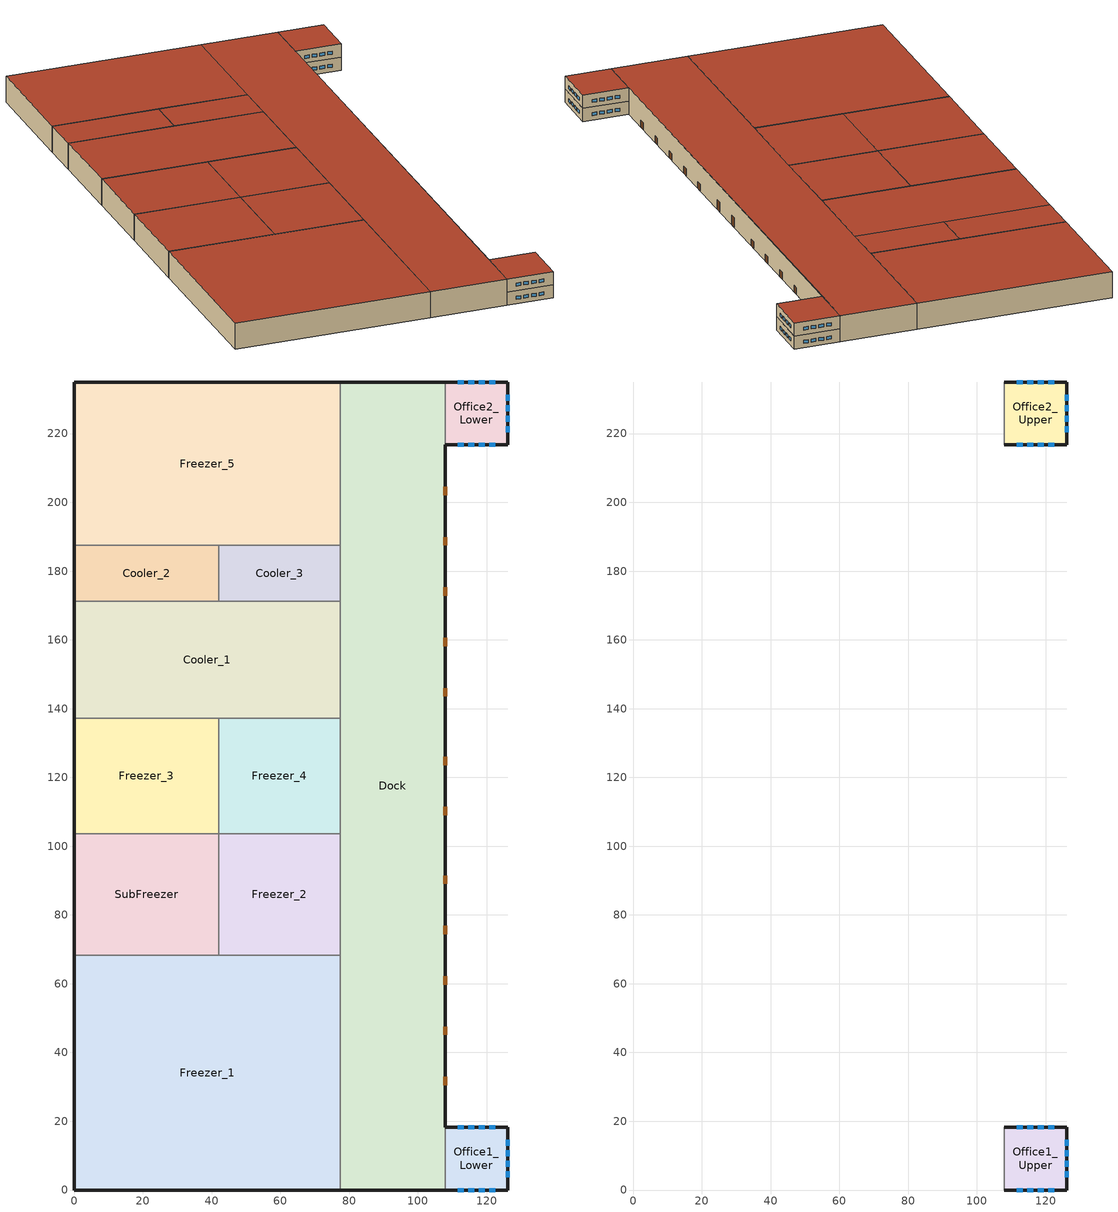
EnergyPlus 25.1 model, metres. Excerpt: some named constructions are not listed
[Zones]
Freezer_1
 floor ground (Freezer Floor Const): 0,68.28 77.42,68.28 77.42,0 0,0 z0
 wall outside (Freezer Wall Const): 0,68.28 0,0 77.42,0 z0:10.69
 wall to SubFreezer (Freezer Wall Const): 42.06,68.28 0,68.28 z0:10.69
 wall to Dock (Freezer Wall Const): 77.42,0 77.42,68.28 z0:10.69
 wall to Freezer_2 (Freezer Wall Const): 77.42,68.28 42.06,68.28 z0:10.69
 roof outside (Freezer Roof Const): 0,0 77.42,0 77.42,68.28 0,68.28 z10.69
SubFreezer
 floor ground (Freezer Floor Const): 0,103.63 42.06,103.63 42.06,68.28 0,68.28 z0
 wall outside (Freezer Wall Const): 0,103.63 0,68.28 z0:10.69
 wall to Freezer_2 (Freezer Wall Const): 42.06,68.28 42.06,103.63 z0:10.69
 wall to Freezer_3 (Freezer Wall Const): 42.06,103.63 0,103.63 z0:10.69
 roof outside (Freezer Roof Const): 0,68.28 42.06,68.28 42.06,103.63 0,103.63 z10.69
Freezer_2
 floor ground (Freezer Floor Const): 42.06,103.63 77.42,103.63 77.42,68.28 42.06,68.28 z0
 wall to Dock (Freezer Wall Const): 77.42,68.28 77.42,103.63 z0:10.69
 wall to Freezer_4 (Freezer Wall Const): 77.42,103.63 42.06,103.63 z0:10.69
 roof outside (Freezer Roof Const): 42.06,68.28 77.42,68.28 77.42,103.63 42.06,103.63 z10.69
Freezer_3
 floor ground (Freezer Floor Const): 0,137.16 42.06,137.16 42.06,103.63 0,103.63 z0
 wall outside (Freezer Wall Const): 0,137.16 0,103.63 z0:10.69
 wall to Cooler_1 (Freezer Wall Const): 42.06,137.16 0,137.16 z0:10.69
 wall to Freezer_4 (Freezer Wall Const): 42.06,103.63 42.06,137.16 z0:10.69
 roof outside (Freezer Roof Const): 0,103.63 42.06,103.63 42.06,137.16 0,137.16 z10.69
Freezer_4
 floor ground (Freezer Floor Const): 42.06,137.16 77.42,137.16 77.42,103.63 42.06,103.63 z0
 wall to Dock (Freezer Wall Const): 77.42,103.63 77.42,137.16 z0:10.69
 wall to Cooler_1 (Freezer Wall Const): 77.42,137.16 42.06,137.16 z0:10.69
 roof outside (Freezer Roof Const): 42.06,103.63 77.42,103.63 77.42,137.16 42.06,137.16 z10.69
Cooler_1
 floor ground (Cooler Floor Const): 0,171.3 77.42,171.3 77.42,137.16 0,137.16 z0
 wall outside (Cooler Wall Const): 0,171.3 0,137.16 z0:10.69
 wall to Dock (Freezer Wall Const): 77.42,137.16 77.42,171.3 z0:10.69
 roof outside (Cooler Roof Const): 0,137.16 77.42,137.16 77.42,171.3 0,171.3 z10.69
Cooler_2
 floor ground (Cooler Floor Const): 0,187.45 42.06,187.45 42.06,171.3 0,171.3 z0
 wall outside (Cooler Wall Const): 0,187.45 0,171.3 z0:10.69
 wall to Cooler_3 (Cooler Wall Const): 42.06,171.3 42.06,187.45 z0:10.69
 wall to Freezer_5 (Freezer Wall Const): 42.06,187.45 0,187.45 z0:10.69
 wall to Cooler_1 (Cooler Wall Const): 0,171.3 42.06,171.3 z0:10.69
 roof outside (Cooler Roof Const): 0,171.3 42.06,171.3 42.06,187.45 0,187.45 z10.69
Cooler_3
 floor ground (Cooler Floor Const): 42.06,187.45 77.42,187.45 77.42,171.3 42.06,171.3 z0
 wall to Cooler_1 (Cooler Wall Const): 42.06,171.3 77.42,171.3 z0:10.69
 wall to Dock (Freezer Wall Const): 77.42,171.3 77.42,187.45 z0:10.69
 wall to Freezer_5 (Freezer Wall Const): 77.42,187.45 42.06,187.45 z0:10.69
 roof outside (Cooler Roof Const): 42.06,171.3 77.42,171.3 77.42,187.45 42.06,187.45 z10.69
Freezer_5
 floor ground (Freezer Floor Const): 0,235 77.42,235 77.42,187.45 0,187.45 z0
 wall outside (Freezer Wall Const): 77.42,235 0,235 0,187.45 z0:10.69
 wall to Dock (Freezer Wall Const): 77.42,187.45 77.42,235 z0:10.69
 roof outside (Freezer Roof Const): 0,187.45 77.42,187.45 77.42,235 0,235 z10.69
Dock
 floor ground (Dock Floor Const): 77.42,235 107.9,235 107.9,0 77.42,0 z0
 wall outside (Dock Wall Const): 77.42,0 107.9,0 / 107.9,235 77.42,235 / 107.9,18.29 107.9,216.71 z0:10.69
 wall to Office2_Upper (Dock Wall Const): 107.9,216.71 107.9,235 z5.35:10.69
 wall to Office1_Upper (Dock Wall Const): 107.9,0 107.9,18.29 z5.35:10.69
 wall to Office1_Lower (Dock Wall Const): 107.9,0 107.9,18.29 z0:5.35
 wall to Office2_Lower (Dock Wall Const): 107.9,216.71 107.9,235 z0:5.35
 door (Door Const): 107.9,30.48 107.9,32.92 / 107.9,45.11 107.9,47.55 / 107.9,59.74 107.9,62.18 / 107.9,74.37 107.9,76.81 / 107.9,89 107.9,91.44 / 107.9,202.08 107.9,204.52 / 107.9,187.45 107.9,189.89 / 107.9,172.82 107.9,175.26 / 107.9,158.19 107.9,160.63 / 107.9,143.56 107.9,146 z0:2.74; 107.9,123.6 107.9,126.03 / 107.9,108.97 107.9,111.4 z0:3.96
 roof outside (Dock Roof Const): 77.42,0 107.9,0 107.9,235 77.42,235 z10.69
Office1_Lower
 floor ground (Office Floor Const): 107.9,18.29 126.19,18.29 126.19,0 107.9,0 z0
 wall outside (Office Wall Const): 107.9,0 126.19,0 126.19,18.29 107.9,18.29 z0:5.35
 window (RefWareWin): 111.56,0 113.39,0 / 114.6,0 116.43,0 / 117.65,0 119.48,0 / 120.7,0 122.53,0 / 126.19,3.66 126.19,5.49 / 126.19,6.71 126.19,8.53 / 126.19,9.75 126.19,11.58 / 126.19,12.8 126.19,14.63 / 122.53,18.29 120.7,18.29 / 119.48,18.29 117.65,18.29 / 116.43,18.29 114.6,18.29 / 113.39,18.29 111.56,18.29 z1.83:3.05
Office2_Lower
 floor ground (Office Floor Const): 107.9,235 126.19,235 126.19,216.71 107.9,216.71 z0
 wall outside (Office Wall Const): 107.9,216.71 126.19,216.71 126.19,235 107.9,235 z0:5.35
 window (RefWareWin): 126.19,220.37 126.19,222.2 / 126.19,223.42 126.19,225.25 / 126.19,226.47 126.19,228.3 / 126.19,229.51 126.19,231.34 / 111.56,216.71 113.39,216.71 / 114.6,216.71 116.43,216.71 / 117.65,216.71 119.48,216.71 / 120.7,216.71 122.53,216.71 / 122.53,235 120.7,235 / 119.48,235 117.65,235 / 116.43,235 114.6,235 / 113.39,235 111.56,235 z1.83:3.05
Office1_Upper
 floor to Office1_Lower (Office Ceiling Const): 107.9,18.29 126.19,18.29 126.19,0 107.9,0 z5.35
 wall outside (Office Wall Const): 107.9,0 126.19,0 126.19,18.29 107.9,18.29 z5.35:10.69
 window (RefWareWin): 111.56,0 113.39,0 / 114.6,0 116.43,0 / 117.65,0 119.48,0 / 120.7,0 122.53,0 / 126.19,3.66 126.19,5.49 / 126.19,6.71 126.19,8.53 / 126.19,9.75 126.19,11.58 / 126.19,12.8 126.19,14.63 / 122.53,18.29 120.7,18.29 / 119.48,18.29 117.65,18.29 / 116.43,18.29 114.6,18.29 / 113.39,18.29 111.56,18.29 z7.18:8.39
 roof outside (Office Roof Const): 107.9,0 126.19,0 126.19,18.29 107.9,18.29 z10.69
Office2_Upper
 floor to Office2_Lower (Office Ceiling Const): 107.9,235 126.19,235 126.19,216.71 107.9,216.71 z5.35
 wall outside (Office Wall Const): 107.9,216.71 126.19,216.71 126.19,235 107.9,235 z5.35:10.69
 window (RefWareWin): 126.19,220.37 126.19,222.2 / 126.19,223.42 126.19,225.25 / 126.19,226.47 126.19,228.3 / 126.19,229.51 126.19,231.34 z7.18:8.48; 111.56,216.71 113.39,216.71 / 114.6,216.71 116.43,216.71 / 117.65,216.71 119.48,216.71 / 120.7,216.71 122.53,216.71 / 122.53,235 120.7,235 / 119.48,235 117.65,235 / 116.43,235 114.6,235 / 113.39,235 111.56,235 z7.18:8.39
 roof outside (Office Roof Const): 107.9,216.71 126.19,216.71 126.19,235 107.9,235 z10.69
[Refrigeration:Compressor]
MedTemp034BITZER_OSKA8591_K: Refrigeration Compressor Power Curve=OSKA8591_K_NH3_Med_pwrcurv; Refrigeration Compressor Capacity Curve=OSKA8591_K_NH3_Med_qcurv; Rated Superheat {deltaC}=5; Rated Subcooling {deltaC}=0
[Schedule:Compact]
AvailSummerOnly: Through: 5/1, For:AllDays, Interpolate:No, Until: 24:00, 0, Through: 9/1, For:AllDays, Interpolate:No, Until: 24:00, 1, Through: 12/31, For:AllDays, Interpolate:No, Until: 24:00, 0
AvailSpringToFall: Through: 3/1, For:AllDays, Interpolate:No, Until: 24:00, 0, Through: 11/1, For:AllDays, Interpolate:No, Until: 24:00, 1, Through: 12/31, For:AllDays, Interpolate:No, Until: 24:00, 0
AvailAllYear: Through: 12/31, For:AllDays, Interpolate:No, Until: 24:00, 1
AirChillerDefrostSched1: Through: 12/31, For:AllDays, Interpolate:Average, Until: 5:00, 0, Until: 5:20, 1, Until: 22:00, 0, Until: 22:40, 1, Until: 24:00, 0
AirChillerDripDownSched1: Through: 12/31, For:AllDays, Interpolate:Average, Until: 5:00, 0, Until: 5:30, 1, Until: 22:00, 0, Until: 22:50, 1, Until: 24:00, 0
AirChillerDefrostSched2: Through: 12/31, For:AllDays, Interpolate:Average, Until: 6:00, 0, Until: 6:20, 1, Until: 23:00, 0, Until: 23:40, 1, Until: 24:00, 0
AirChillerDripDownSched2: Through: 12/31, For:AllDays, Interpolate:Average, Until: 6:00, 0, Until: 6:30, 1, Until: 23:00, 0, Until: 23:50, 1, Until: 24:00, 0
AirChillerDefrostSched3: Through: 12/31, For:AllDays, Interpolate:Average, Until: 0:01, 0, Until: 0:20, 1, Until: 7:00, 0, Until: 7:40, 1, Until: 24:00, 0
AirChillerDripDownSched3: Through: 12/31, For:AllDays, Interpolate:Average, Until: 0:01, 0, Until: 0:30, 1, Until: 7:00, 0, Until: 7:50, 1, Until: 24:00, 0
AirChillerDefrostSched4: Through: 12/31, For:AllDays, Interpolate:Average, Until: 1:00, 0, Until: 1:20, 1, Until: 8:00, 0, Until: 8:40, 1, Until: 24:00, 0
AirChillerDripDownSched4: Through: 12/31, For:AllDays, Interpolate:Average, Until: 1:00, 0, Until: 1:30, 1, Until: 8:00, 0, Until: 8:50, 1, Until: 24:00, 0
AirChillerDefrostSched5: Through: 12/31, For:AllDays, Interpolate:Average, Until: 2:00, 0, Until: 2:20, 1, Until: 9:00, 0, Until: 9:40, 1, Until: 24:00, 0
AirChillerDripDownSched5: Through: 12/31, For:AllDays, Interpolate:Average, Until: 2:00, 0, Until: 2:30, 1, Until: 9:00, 0, Until: 9:50, 1, Until: 24:00, 0
AirChillerDefrostSched6: Through: 12/31, For:AllDays, Interpolate:Average, Until: 5:20, 0, Until: 5:40, 1, Until: 22:30, 0, Until: 23:10, 1, Until: 24:00, 0
AirChillerDripDownSched6: Through: 12/31, For:AllDays, Interpolate:Average, Until: 5:20, 0, Until: 5:50, 1, Until: 22:30, 0, Until: 23:20, 1, Until: 24:00, 0
AirChillerDefrostSched7: Through: 12/31, For:AllDays, Interpolate:Average, Until: 6:20, 0, Until: 6:50, 1, Until: 23:00, 0, Until: 23:40, 1, Until: 24:00, 0
AirChillerDripDownSched7: Through: 12/31, For:AllDays, Interpolate:Average, Until: 6:20, 0, Until: 7:00, 1, Until: 23:00, 0, Until: 23:50, 1, Until: 24:00, 0
AirChillerDefrostSched8: Through: 12/31, For:AllDays, Interpolate:Average, Until: 0:20, 0, Until: 0:40, 1, Until: 7:40, 0, Until: 8:20, 1, Until: 24:00, 0
AirChillerDripDownSched8: Through: 12/31, For:AllDays, Interpolate:Average, Until: 0:20, 0, Until: 0:50, 1, Until: 7:40, 0, Until: 8:30, 1, Until: 24:00, 0
AirChillerDefrostSched9: Through: 12/31, For:AllDays, Interpolate:Average, Until: 1:20, 0, Until: 1:40, 1, Until: 8:40, 0, Until: 9:20, 1, Until: 24:00, 0
AirChillerDripDownSched9: Through: 12/31, For:AllDays, Interpolate:Average, Until: 1:20, 0, Until: 1:50, 1, Until: 8:40, 0, Until: 9:30, 1, Until: 24:00, 0
AirChillerDefrostSched10: Through: 12/31, For:AllDays, Interpolate:Average, Until: 2:20, 0, Until: 2:40, 1, Until: 9:40, 0, Until: 10:20, 1, Until: 24:00, 0
AirChillerDripDownSched10: Through: 12/31, For:AllDays, Interpolate:Average, Until: 2:20, 0, Until: 2:50, 1, Until: 9:40, 0, Until: 10:30, 1, Until: 24:00, 0
AirChillerDefrostSched21: Through: 12/31, For:AllDays, Interpolate:Average, Until: 5:00, 0, Until: 5:30, 1, Until: 10:00, 0, Until: 10:30, 1, Until: 15:00, 0, Until: 15:30, 1, Until: 22:00, 0, Until: 22:40, 1, Until: 24:00, 0
AirChillerDripDownSched21: Through: 12/31, For:AllDays, Interpolate:Average, Until: 5:00, 0, Until: 5:40, 1, Until: 10:00, 0, Until: 10:40, 1, Until: 15:00, 0, Until: 15:40, 1, Until: 22:00, 0, Until: 22:50, 1, Until: 24:00, 0
AirChillerDefrostSched22: Through: 12/31, For:AllDays, Interpolate:Average, Until: 6:00, 0, Until: 6:30, 1, Until: 11:00, 0, Until: 11:30, 1, Until: 16:00, 0, Until: 16:30, 1, Until: 23:00, 0, Until: 23:40, 1, Until: 24:00, 0
AirChillerDripDownSched22: Through: 12/31, For:AllDays, Interpolate:Average, Until: 6:00, 0, Until: 6:40, 1, Until: 11:00, 0, Until: 11:40, 1, Until: 16:00, 0, Until: 16:40, 1, Until: 23:00, 0, Until: 23:50, 1, Until: 24:00, 0
AirChillerDefrostSched23: Through: 12/31, For:AllDays, Interpolate:Average, Until: 0:01, 0, Until: 0:30, 1, Until: 7:01, 0, Until: 7:30, 1, Until: 12:01, 0, Until: 12:30, 1, Until: 17:00, 0, Until: 17:40, 1, Until: 24:00, 0
AirChillerDripDownSched23: Through: 12/31, For:AllDays, Interpolate:Average, Until: 0:01, 0, Until: 0:40, 1, Until: 7:01, 0, Until: 7:40, 1, Until: 12:01, 0, Until: 12:40, 1, Until: 17:00, 0, Until: 17:50, 1, Until: 24:00, 0
AirChillerDefrostSched24: Through: 12/31, For:AllDays, Interpolate:Average, Until: 1:00, 0, Until: 1:30, 1, Until: 8:00, 0, Until: 8:30, 1, Until: 13:00, 0, Until: 13:30, 1, Until: 18:00, 0, Until: 18:40, 1, Until: 24:00, 0
AirChillerDripDownSched24: Through: 12/31, For:AllDays, Interpolate:Average, Until: 1:00, 0, Until: 1:40, 1, Until: 8:00, 0, Until: 8:40, 1, Until: 13:00, 0, Until: 13:40, 1, Until: 18:00, 0, Until: 18:50, 1, Until: 24:00, 0
AirChillerDefrostSched25: Through: 12/31, For:AllDays, Interpolate:Average, Until: 2:00, 0, Until: 2:30, 1, Until: 9:00, 0, Until: 9:30, 1, Until: 14:00, 0, Until: 14:30, 1, Until: 19:00, 0, Until: 19:40, 1, Until: 24:00, 0
AirChillerDripDownSched25: Through: 12/31, For:AllDays, Interpolate:Average, Until: 2:00, 0, Until: 2:40, 1, Until: 9:00, 0, Until: 9:40, 1, Until: 14:00, 0, Until: 14:40, 1, Until: 19:00, 0, Until: 19:50, 1, Until: 24:00, 0
AirChillerDefrostSched26: Through: 12/31, For:AllDays, Interpolate:Average, Until: 5:30, 0, Until: 6:00, 1, Until: 10:30, 0, Until: 11:00, 1, Until: 15:30, 0, Until: 16:00, 1, Until: 22:30, 0, Until: 23:10, 1, Until: 24:00, 0
AirChillerDripDownSched26: Through: 12/31, For:AllDays, Interpolate:Average, Until: 5:30, 0, Until: 6:10, 1, Until: 10:30, 0, Until: 11:10, 1, Until: 15:30, 0, Until: 16:10, 1, Until: 22:30, 0, Until: 23:20, 1, Until: 24:00, 0
DockDefrostSched1: Through: 12/31, For:AllDays, Interpolate:Average, Until: 1:30, 0, Until: 2:00, 1, Until: 4:30, 0, Until: 5:00, 1, Until: 7:30, 0, Until: 8:00, 1, Until: 10:30, 0, Until: 11:00, 1, Until: 13:30, 0, Until: 14:00, 1, Until: 16:30, 0, Until: 17:00, 1, Until: 19:30, 0, Until: 20:00, 1, Until: 24:00, 0
DockDripDownSched1: Through: 12/31, For:AllDays, Interpolate:Average, Until: 1:30, 0, Until: 2:10, 1, Until: 4:30, 0, Until: 5:10, 1, Until: 7:30, 0, Until: 8:10, 1, Until: 10:30, 0, Until: 11:10, 1, Until: 13:30, 0, Until: 14:10, 1, Until: 16:30, 0, Until: 17:10, 1, Until: 19:30, 0, Until: 20:10, 1, Until: 24:00, 0
DockDefrostSched2: Through: 12/31, For:AllDays, Interpolate:Average, Until: 2:20, 0, Until: 2:50, 1, Until: 5:20, 0, Until: 5:50, 1, Until: 8:20, 0, Until: 8:50, 1, Until: 11:20, 0, Until: 11:50, 1, Until: 14:20, 0, Until: 14:50, 1, Until: 17:20, 0, Until: 17:50, 1, Until: 20:20, 0, Until: 20:50, 1, Until: 23:20, 0, Until: 23:50, 1, Until: 24:00, 0
DockDripDownSched2: Through: 12/31, For:AllDays, Interpolate:Average, Until: 2:20, 0, Until: 3:00, 1, Until: 5:20, 0, Until: 6:00, 1, Until: 8:20, 0, Until: 9:00, 1, Until: 11:20, 0, Until: 12:00, 1, Until: 14:20, 0, Until: 15:00, 1, Until: 17:20, 0, Until: 18:00, 1, Until: 20:20, 0, Until: 21:00, 1, Until: 23:20, 0, Until: 24:00, 1
DockDefrostSched3: Through: 12/31, For:AllDays, Interpolate:Average, Until: 3:30, 0, Until: 4:00, 1, Until: 6:30, 0, Until: 7:00, 1, Until: 9:30, 0, Until: 10:00, 1, Until: 12:30, 0, Until: 13:00, 1, Until: 15:30, 0, Until: 16:00, 1, Until: 18:30, 0, Until: 19:00, 1, Until: 21:30, 0, Until: 22:00, 1, Until: 24:00, 0
DockDripDownSched3: Through: 12/31, For:AllDays, Interpolate:Average, Until: 3:30, 0, Until: 4:10, 1, Until: 6:30, 0, Until: 7:10, 1, Until: 9:30, 0, Until: 10:10, 1, Until: 12:30, 0, Until: 13:10, 1, Until: 15:30, 0, Until: 16:10, 1, Until: 18:30, 0, Until: 19:10, 1, Until: 21:30, 0, Until: 22:10, 1, Until: 24:00, 0
UNITHEATAVAILABILITY: Through: 3/31, For: AllDays, Until: 24:00, 1, Through: 9/30, For: AllDays, Until: 24:00, 0, Through: 12/31, For: AllDays, Until: 24:00, 1
[Table:IndependentVariable]
ColmacCoilInc_IndependentVariable1: Cubic, Linear, -34.5, 10, Temperature, -34.444, -31.666, -28.888, -26.111, -23.333, -20.555, -17.777, -15, -12.222, -9.444, -6.666, -3.888, -1.111, -1.11, 1.666, 4.44, 7.222, 10
ColmacCoilInc_IndependentVariable2: Cubic, Linear, 4, 12, Temperature, 4, 5, 6, 7, 8, 9, 10, 11, 12
ColmacCoilInc_IndependentVariable3: Cubic, Linear, 0.65, 0.95, Dimensionless, .65, .75, .85, .95
[Table:IndependentVariableList]
ColmacCoilInc_IndependentVariableList: ColmacCoilInc_IndependentVariable1, ColmacCoilInc_IndependentVariable2, ColmacCoilInc_IndependentVariable3
[Table:Lookup]
ColmacCoilInc: ColmacCoilInc_IndependentVariableList, DivisorOnly, 1, 0.35, 1.5, Dimensionless, 1.466, 1.452, 1.439, 1.427, 1.166, 1.158, 1.149, 1.141, 0.969, 0.963, 0.957, 0.951, 0.828, 0.824, 0.82, 0.816, 0.724, 0.72, 0.717, 0.714, 0.642, 0.64, 0.637, 0.635, 0.578, 0.576, 0.574, 0.572, 0.525, 0.523, 0.521, 0.52, 0.481, 0.479, 0.478, 0.477, 1.468, 1.451, 1.434, 1.418, 1.167, 1.156, 1.145, 1.135, 0.968, 0.961, 0.953, 0.946, 0.828, 0.822, 0.817, 0.811, 0.723, 0.719, 0.715, 0.71, 0.642, 0.638, 0.635, 0.632, 0.577, 0.574, 0.572, 0.569, 0.524, 0.522, 0.52, 0.518, 0.48, 0.478, 0.477, 0.475, 1.468, 1.448, 1.426, 1.404, 1.167, 1.152, 1.138, 1.124, 0.967, 0.957, 0.947, 0.938, 0.826, 0.819, 0.812, 0.805, 0.721, 0.716, 0.71, 0.705, 0.64, 0.636, 0.631, 0.627, 0.576, 0.572, 0.568, 0.565, 0.523, 0.52, 0.517, 0.514, 0.479, 0.477, 0.474, 0.472, 1.468, 1.443, 1.414, 1.386, 1.165, 1.146, 1.128, 1.11, 0.964, 0.951, 0.938, 0.926, 0.823, 0.813, 0.804, 0.795, 0.718, 0.711, 0.704, 0.697, 0.637, 0.631, 0.626, 0.62, 0.573, 0.568, 0.564, 0.559, 0.52, 0.517, 0.513, 0.509, 0.477, 0.474, 0.47, 0.467, 1.468, 1.435, 1.397, 1.362, 1.162, 1.137, 1.114, 1.091, 0.96, 0.943, 0.927, 0.911, 0.818, 0.806, 0.794, 0.783, 0.713, 0.704, 0.695, 0.686, 0.633, 0.625, 0.618, 0.611, 0.569, 0.563, 0.557, 0.551, 0.517, 0.512, 0.507, 0.502, 0.474, 0.469, 0.465, 0.461, 1.468, 1.425, 1.377, 1.333, 1.158, 1.126, 1.096, 1.068, 0.954, 0.932, 0.912, 0.892, 0.812, 0.796, 0.781, 0.767, 0.707, 0.695, 0.684, 0.673, 0.627, 0.618, 0.609, 0.6, 0.563, 0.556, 0.548, 0.541, 0.512, 0.505, 0.499, 0.493, 0.469, 0.464, 0.459, 0.454, 1.468, 1.414, 1.353, 1.298, 1.155, 1.113, 1.075, 1.04, 0.947, 0.919, 0.894, 0.869, 0.805, 0.784, 0.765, 0.748, 0.7, 0.685, 0.67, 0.656, 0.62, 0.608, 0.596, 0.586, 0.557, 0.547, 0.538, 0.529, 0.506, 0.498, 0.49, 0.482, 0.463, 0.456, 0.45, 0.444, 1.468, 1.403, 1.326, 1.259, 1.152, 1.099, 1.051, 1.009, 0.94, 0.905, 0.873, 0.843, 0.796, 0.771, 0.747, 0.725, 0.691, 0.672, 0.654, 0.637, 0.611, 0.596, 0.582, 0.569, 0.549, 0.537, 0.525, 0.514, 0.498, 0.488, 0.478, 0.469, 0.456, 0.448, 0.44, 0.432, 1.468, 1.392, 1.296, 1.215, 1.151, 1.083, 1.024, 0.973, 0.934, 0.889, 0.849, 0.814, 0.787, 0.755, 0.726, 0.7, 0.682, 0.658, 0.636, 0.616, 0.602, 0.583, 0.566, 0.55, 0.539, 0.524, 0.51, 0.497, 0.489, 0.477, 0.465, 0.454, 0.448, 0.438, 0.428, 0.418, 1.468, 1.383, 1.264, 1.168, 1.153, 1.067, 0.996, 0.935, 0.927, 0.872, 0.824, 0.782, 0.778, 0.739, 0.704, 0.673, 0.671, 0.642, 0.616, 0.592, 0.591, 0.569, 0.548, 0.529, 0.529, 0.511, 0.494, 0.479, 0.48, 0.464, 0.451, 0.438, 0.439, 0.426, 0.414, 0.403, 1.468, 1.377, 1.231, 1.118, 1.16, 1.052, 0.965, 0.895, 0.923, 0.854, 0.797, 0.748, 0.769, 0.721, 0.68, 0.644, 0.661, 0.625, 0.594, 0.567, 0.58, 0.553, 0.529, 0.507, 0.518, 0.496, 0.477, 0.459, 0.469, 0.451, 0.435, 0.42, 0.429, 0.414, 0.4, 0.387, 1.468, 1.375, 1.197, 1.068, 1.174, 1.037, 0.934, 0.854, 0.921, 0.836, 0.769, 0.714, 0.761, 0.703, 0.655, 0.615, 0.65, 0.608, 0.572, 0.541, 0.569, 0.536, 0.508, 0.484, 0.507, 0.481, 0.458, 0.438, 0.458, 0.437, 0.418, 0.401, 0.418, 0.4, 0.384, 0.37, 1.893, 1.781, 1.503, 1.315, 1.515, 1.322, 1.166, 1.05, 1.19, 1.057, 0.956, 0.877, 0.973, 0.884, 0.813, 0.755, 0.826, 0.762, 0.709, 0.665, 0.72, 0.671, 0.63, 0.595, 0.64, 0.601, 0.568, 0.539, 0.576, 0.545, 0.517, 0.493, 0.525, 0.499, 0.476, 0.455, 1.468, 1.38, 1.164, 1.017, 1.174, 1.024, 0.903, 0.813, 0.922, 0.818, 0.74, 0.679, 0.754, 0.684, 0.629, 0.584, 0.64, 0.59, 0.549, 0.514, 0.558, 0.52, 0.487, 0.46, 0.495, 0.465, 0.439, 0.417, 0.446, 0.422, 0.4, 0.382, 0.407, 0.386, 0.368, 0.352, 1.893, 1.797, 1.461, 1.25, 1.515, 1.308, 1.126, 0.997, 1.197, 1.035, 0.92, 0.833, 0.967, 0.861, 0.78, 0.717, 0.814, 0.739, 0.679, 0.631, 0.706, 0.649, 0.603, 0.564, 0.625, 0.58, 0.543, 0.511, 0.561, 0.525, 0.494, 0.468, 0.511, 0.481, 0.455, 0.432, 1.893, 1.828, 1.42, 1.187, 1.515, 1.298, 1.086, 0.946, 1.212, 1.015, 0.884, 0.789, 0.963, 0.838, 0.747, 0.679, 0.804, 0.716, 0.65, 0.597, 0.692, 0.627, 0.576, 0.534, 0.61, 0.559, 0.518, 0.484, 0.546, 0.505, 0.472, 0.443, 0.496, 0.462, 0.434, 0.409, 1.893, 1.879, 1.382, 1.125, 1.515, 1.293, 1.048, 0.896, 1.238, 0.997, 0.848, 0.747, 0.964, 0.816, 0.715, 0.642, 0.795, 0.694, 0.62, 0.564, 0.68, 0.606, 0.549, 0.505, 0.596, 0.539, 0.494, 0.457, 0.532, 0.486, 0.449, 0.419, 0.481, 0.444, 0.413, 0.387, 1.893, 1.893, 1.346, 1.067, 1.515, 1.295, 1.011, 0.848, 1.262, 0.981, 0.814, 0.706, 0.971, 0.796, 0.684, 0.607, 0.789, 0.673, 0.592, 0.533, 0.669, 0.585, 0.523, 0.477, 0.583, 0.518, 0.47, 0.432, 0.518, 0.467, 0.427, 0.396, 0.467, 0.425, 0.392, 0.365
[Curve:Linear] Coefficient1 Constant=0; Minimum Value of x=11; Maximum Value of x=22.2
Name | Coefficient2 x
Cooler_1MedTempCondenserHRCurve; Cooler_2And3MedTempCondenserHRCurve | 300000
LowTempCondenserHRCurve | 200000
DockMedTempCondenserHRCurve | 4000000
[Curve:Bicubic] Minimum Value of y=10
Name | Coefficient1 Constant | Coefficient2 x | Coefficient3 x**2 | Coefficient4 y | Coefficient5 y**2 | Coefficient6 x*y | Coefficient7 x**3 | Coefficient8 y**3 | Coefficient9 x**2*y | Coefficient10 x*y**2 | Minimum Value of x | Maximum Value of x | Maximum Value of y
OSNA8591_K_NH3_Low_qcurv | 591176 | 19944.8 | 244.132 | 94.1506 | -25.4151 | -13.6163 | 1.07708 | -0.118839 | -0.427557 | -0.39158 | -45 | -10 | 50
OSNA8591_K_NH3_Low_pwrcurv | 70117.5 | 758.398 | -14.2461 | -104.556 | 37.0834 | -2.56191 | -0.275453 | -0.130678 | 0.220627 | 0.210016 | -45 | -10 | 50
OSNA8571_K_NH3_Low_qcurv | 457497 | 16368.3 | 215.658 | -1281.35 | -9.53371 | -34.7206 | 1.04831 | -0.0718705 | -0.450718 | -0.275856 | -45 | -10 | 50
OSNA8571_K_NH3_Low_pwrcurv | 55208.5 | 879.987 | 0.312622 | 906.843 | -1.51244 | 16.4899 | -0.100458 | 0.128892 | 0.144314 | -0.157655 | -45 | -10 | 50
OSKA8561_K_NH3_Med_qcurv | 372604 | 12258.9 | 152.701 | 1109.79 | -44.6503 | 26.2625 | 0.779625 | 0.124936 | -0.0103292 | -0.354654 | -20 | 12.8 | 53
OSKA8561_K_NH3_Med_pwrcurv | 20610.1 | -147.762 | -10.7136 | 1635.97 | -9.44208 | 15.6632 | -0.125345 | 0.185097 | 0.161688 | -0.0654203 | -20 | 12.8 | 53
OSNA7461_K_NH3_Low_qcurv | 231791 | 7667.52 | 91.9757 | 162.232 | -2.22427 | 7.8317 | 0.400828 | -0.104354 | 0.0178779 | -0.115016 | -20 | 12.8 | 53
OSNA7461_K_NH3_Low_pwrcurv | 47470.1 | 1429.1 | 21.5423 | -21.5496 | 12.2792 | -11.9312 | 0.127784 | -0.0163297 | -0.156086 | 0.195273 | -20 | 12.8 | 53
OSKA8591_K_NH3_Med_qcurv | 475812 | 15836 | 248.098 | 5815.4 | -142.274 | 196.075 | 1.86259 | 0.293111 | 0.702977 | -2.73108 | -20 | 12.8 | 53
OSKA8591_K_NH3_Med_pwrcurv | 53918.3 | 115.361 | 15.3243 | -188.19 | 52.0317 | 10.3976 | 2.0331 | -0.253107 | -0.26797 | 0.0604391 | -20 | 12.8 | 53
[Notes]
RefrigeratedWarehouse.idf
Uses new Refrigeration:AirChiller, ZoneHVAC:RefrigerationChillerSet,
and ZoneRefrigerationDoorMixing objects
Basic File Description:
Building Name Benchmark Large Refridgerated Warehouse
Total Floor Area (m2) 26693 m2  (287334 ft2)
Building Shape Rectangle
Aspect Ratio 2.2
Number of Floors one-story storage and dock, two-story offices
Window Fraction (Window to Wall Ratio)
No Skylights and no Shading Geometry None
Thermal Zoning 14 zones
Zone Description Details:
Building height 10.7 m
Floor plan
|   Freezer1         | SubFreezer |Freezer3    | Cooler1    |Cooler2     Freezer5       |
|                    | Freezer2   | Freezer4   |            |Cooler3                    |
|       | Office 1 upper and lower                     Office 2 upper and lower |       |
|       | 335 m2 each                                               335 m2 each |       |
|       | 1,790 m3 each                                            1,79 m3 each |       |
Floor to Ceiling Height (m) 10.7 m (35 ft)
Floor to Floor Height (m) Office 17.5 ft (5.3 m)
Refrigeration load is highly dependent upon infiltration rates (ACH).  Air chillers
and refrigeration systems oversized to allow possible increase above rates used here.
An effective Air Barrier System has been assumed in selecting the rates modeled here.
A common InfiltrationSchedule has been used for all zones with adjustments for
likely use made using the ZoneInfiltration:DesignFlowRate objects.
Door openings are modeled linking Freezer1 with Subfreezer and
Freezer5 with both Cooler2 and Cooler3
Internal loads associated with lighting and electrical equipment have also been modeled.
A large number of refrigerating air coils have been modeled to allow for diversified
defrost schedules.  This diversity, along with the internal mass, is necessary
to maintain the desired temperature control.
Internal Mass has been used to represent the warehouse contents. This correctly
reflects the thermal inertia of the contents, but does not mimic radiative
interactions between the contents and the warehouse shell. Because of the large
amount of internal mass, the warm-up required is longer than for some other
Freezer 1 contents assumed to be 37 rows 7 m x 69.8 m
Freezer 2 contents assumed to be 19 rows 7 m x 31.7 m
Freezer 3 contents assumed to be 18 rows 7 m x 37.8 m
Freezer 4 contents assumed to be 18 rows 7 m x 31.7 m
Freezer 5 contents assumed to be 26 rows 7 m x 69.8 m
Subfreezer contents assumed to be 19 rows 4.9 m x 37.8 m
Cooler 1 contents assumed to be 19 rows 7 m x 69.8 m
Cooler 2 contents assumed to be 9 rows 7 m x 37.8 m
Cooler 3 contents assumed to be 9 rows 7 m x 31.7 m
Exterior walls
Blast Freezer   R36
Gross Dimension - Total Area
Blast Freezer   378.1 m2  (4069.7 ft2)
Net Dimension - Total Area
Blast Freezer   378.1 m2  (4069.7 ft2)
Wall to Skin Ratio ??
interior walls
Freezer to Freezer  R36
Blast Freezer to Freezer R36
Freezer to Cooler R36
Cooler to Cooler   R28
Freezer to Dock   R36
Cooler to Dock  R36
Dock to Office   R36
Lower Office Ceiling or Upper Office Floor GP01-GP01
Gross Dimension - Total Area
Freezer to Freezer  1114.7 m2  (11998.5 ft2)
Blast Freezer to Freezer 1277.6 m2  (13752.7 ft2)
Freezer to Cooler 1655.7 m2  (17822.3 ft2)
Cooler to Cooler   1000.6 m2  (10770.6 ft2)
Freezer to Dock   1975.1 m2  (21260.5 ft2)
Cooler to Dock  537.8 m2  (5788.8 ft2)
Dock to Office   391.1 m2  (4210 ft2)
